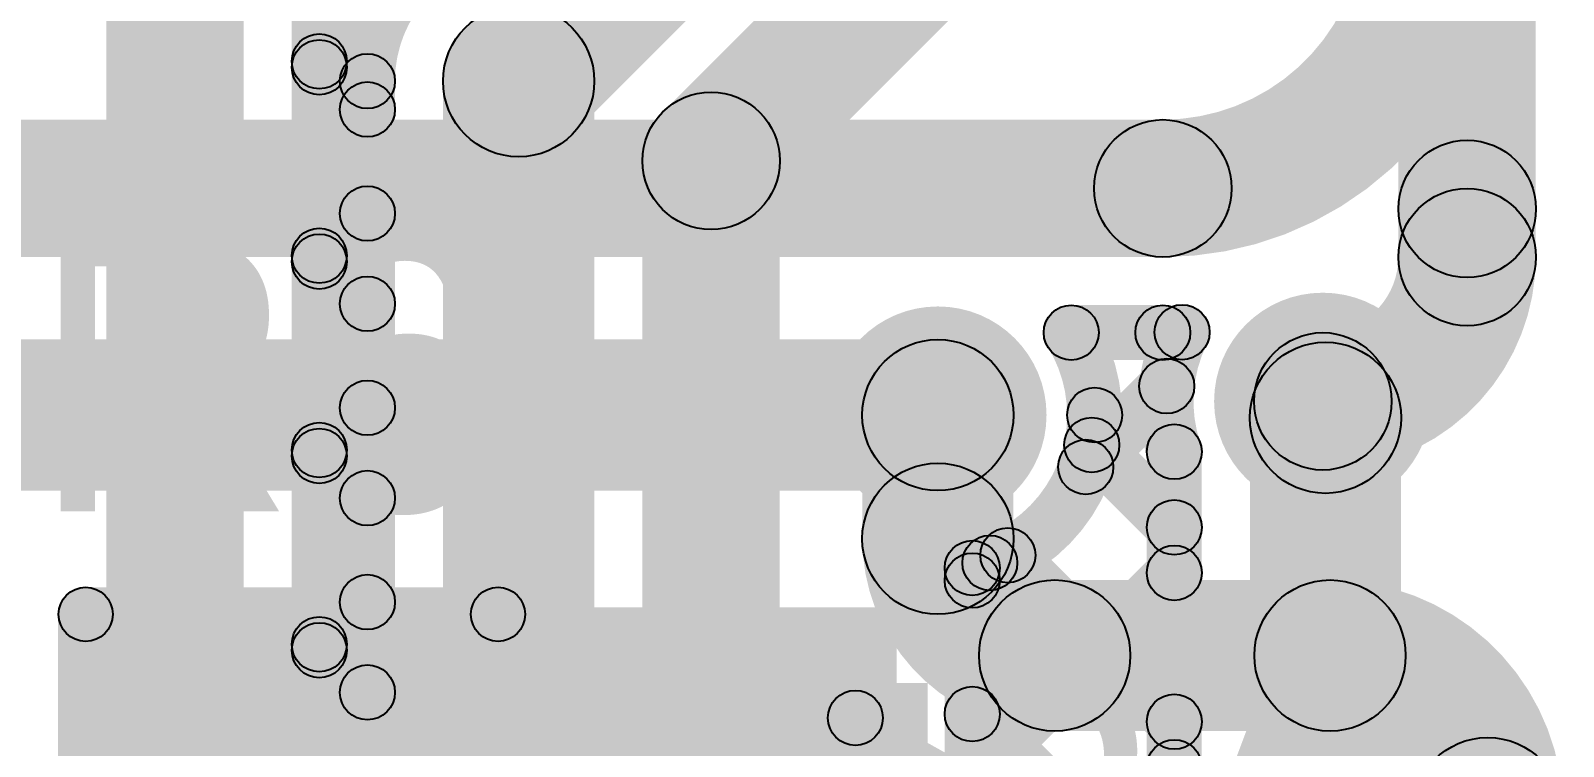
# Model space of a CAD drawing. Header units: millimetres. Extents: x -0.24 to 2.5, y 0 to 2.55.
# Drawn here: x 2.269 to 2.492, y 0.4048 to 0.509 of the extents above; entities that cross this region are included whole.
import ezdxf

# ---------------------------------------------------------------- set-up
doc = ezdxf.new("R2010")
doc.units = ezdxf.units.MM
doc.header["$MEASUREMENT"] = 0
for name, color, linetype in [('BottomLayer', 5, 'Continuous'), ('BottomSolder', 6, 'Continuous'), ('TopLayer', 1, 'Continuous'), ('TopOverlay', 2, 'Continuous'), ('TopPaste', 8, 'Continuous'), ('TopSolder', 216, 'Continuous'), ('ViaHoleLayer', 16, 'Continuous')]:
    doc.layers.add(name, color=color, linetype=linetype)

# ---------------------------------------------------------------- blocks, each defined once
blk = doc.blocks.new('RES_0805_84')
at = {"layer": 'TopLayer'}
for points in [[(-0.06, 0.025), (-0.02, 0.025), (-0.02, -0.025), (-0.06, -0.025)], [(0.02, 0.025), (0.06, 0.025), (0.06, -0.025), (0.02, -0.025)]]:
    blk.add_hatch(color=1, dxfattribs=at).paths.add_polyline_path(points)
at = {"layer": 'TopOverlay'}
h = blk.add_hatch(color=2, dxfattribs=at)
edge = h.paths.add_edge_path()
edge.add_arc((-0.065, 0.03), 0.003937, 0, 360)
h = blk.add_hatch(color=2, dxfattribs=at)
edge = h.paths.add_edge_path()
edge.add_arc((-0.065, 0.03), 0.003937, 0, 360)
for points in [[(0.065, 0.033937), (0.065, 0.026063), (-0.065, 0.026063), (-0.065, 0.033937)], [(-0.061063, -0.03), (-0.068937, -0.03), (-0.068937, 0.03), (-0.061063, 0.03)], [(0.068937, -0.03), (0.061063, -0.03), (0.061063, 0.03), (0.068937, 0.03)], [(0.065, -0.026063), (0.065, -0.033937), (-0.065, -0.033937), (-0.065, -0.026063)]]:
    blk.add_hatch(color=2, dxfattribs=at).paths.add_polyline_path(points)
h = blk.add_hatch(color=2, dxfattribs=at)
edge = h.paths.add_edge_path()
edge.add_arc((0.065, 0.03), 0.003937, 0, 360)
h = blk.add_hatch(color=2, dxfattribs=at)
edge = h.paths.add_edge_path()
edge.add_arc((0.065, 0.03), 0.003937, 0, 360)
h = blk.add_hatch(color=2, dxfattribs=at)
edge = h.paths.add_edge_path()
edge.add_arc((-0.065, -0.03), 0.003937, 0, 360)
h = blk.add_hatch(color=2, dxfattribs=at)
edge = h.paths.add_edge_path()
edge.add_arc((-0.065, -0.03), 0.003937, 0, 360)
h = blk.add_hatch(color=2, dxfattribs=at)
edge = h.paths.add_edge_path()
edge.add_arc((0.065, -0.03), 0.003937, 0, 360)
h = blk.add_hatch(color=2, dxfattribs=at)
edge = h.paths.add_edge_path()
edge.add_arc((0.065, -0.03), 0.003937, 0, 360)
at = {"layer": 'TopPaste'}
for points in [[(-0.06, 0.025), (-0.02, 0.025), (-0.02, -0.025), (-0.06, -0.025)], [(0.02, 0.025), (0.06, 0.025), (0.06, -0.025), (0.02, -0.025)]]:
    blk.add_hatch(color=8, dxfattribs=at).paths.add_polyline_path(points)
at = {"layer": 'TopSolder'}
for points in [[(-0.064, 0.029), (-0.016, 0.029), (-0.016, -0.029), (-0.064, -0.029)], [(0.016, 0.029), (0.064, 0.029), (0.064, -0.029), (0.016, -0.029)]]:
    blk.add_hatch(color=216, dxfattribs=at).paths.add_polyline_path(points)
at = {"layer": 'TopOverlay'}
for centre in [(-0.065, 0.03), (-0.065, 0.03), (0.065, 0.03), (0.065, 0.03), (-0.065, -0.03), (-0.065, -0.03), (0.065, -0.03), (0.065, -0.03)]:
    blk.add_circle(centre, 0.003937, dxfattribs=at)

msp = doc.modelspace()

# ---------------------------------------------------------------- hatches: boundary and pattern name
at = {"layer": 'BottomLayer'}
for points in [[(2.488, 0.483), (2.468, 0.483), (2.468, 2.146), (2.488, 2.146)], [(2.34778, 0.49382), (2.33222, 0.50938), (2.41322, 0.59038), (2.42878, 0.57482)], [(2.37507, 0.48293), (2.36093, 0.49707), (2.44293, 0.57907), (2.45707, 0.56493)], [(2.3, 0.262), (2.28, 0.262), (2.28, 0.55), (2.3, 0.55)], [(2.315, 0.262), (2.307, 0.262), (2.307, 0.54109), (2.315, 0.54109)], [(2.31383, 0.50079), (2.30817, 0.50645), (2.32048, 0.51876), (2.32614, 0.5131)], [(2.30817, 0.50165), (2.31383, 0.50731), (2.32083, 0.50031), (2.31517, 0.49465)], [(2.322, 0.275), (2.314, 0.275), (2.314, 0.5016), (2.322, 0.5016)], [(2.351, 0.275), (2.329, 0.275), (2.329, 0.5016), (2.351, 0.5016)], [(2.378, 0.2374), (2.358, 0.2374), (2.358, 0.49), (2.378, 0.49)], [(2.31383, 0.47251), (2.30817, 0.47817), (2.31517, 0.48517), (2.32083, 0.47951)], [(2.488, 0.476), (2.468, 0.476), (2.468, 0.483), (2.488, 0.483)], [(2.30817, 0.47337), (2.31383, 0.47902), (2.32083, 0.47202), (2.31517, 0.46637)], [(2.31383, 0.44422), (2.30817, 0.44988), (2.31517, 0.45688), (2.32083, 0.45122)], [(2.412, 0.435), (2.39, 0.435), (2.39, 0.453), (2.412, 0.453)], [(2.30817, 0.44508), (2.31383, 0.45074), (2.32083, 0.44374), (2.31517, 0.43808)], [(2.31383, 0.41594), (2.30817, 0.4216), (2.31517, 0.4286), (2.32083, 0.42294)], [(2.418, 0.407), (2.418, 0.429), (2.45806, 0.429), (2.45806, 0.407)], [(2.30817, 0.4168), (2.31383, 0.42245), (2.32083, 0.41545), (2.31517, 0.4098)], [(2.393, 0.2374), (2.385, 0.2374), (2.385, 0.40892), (2.393, 0.40892)]]:
    msp.add_hatch(color=5, dxfattribs=at).paths.add_polyline_path(points)
h = msp.add_hatch(color=5, dxfattribs=at)
edge = h.paths.add_edge_path()
edge.add_arc((2.34, 0.5016), 0.011, 0, 360)
h = msp.add_hatch(color=5, dxfattribs=at)
edge = h.paths.add_edge_path()
edge.add_arc((2.34, 0.5016), 0.011, 0, 360)
h = msp.add_hatch(color=5, dxfattribs=at)
edge = h.paths.add_edge_path()
edge.add_arc((2.311, 0.50448), 0.004, 0, 360)
h = msp.add_hatch(color=5, dxfattribs=at)
edge = h.paths.add_edge_path()
edge.add_arc((2.311, 0.50362), 0.004, 0, 360)
h = msp.add_hatch(color=5, dxfattribs=at)
edge = h.paths.add_edge_path()
edge.add_arc((2.318, 0.5016), 0.004, 0, 360)
h = msp.add_hatch(color=5, dxfattribs=at)
edge = h.paths.add_edge_path()
edge.add_arc((2.318, 0.5016), 0.004, 0, 360)
h = msp.add_hatch(color=5, dxfattribs=at)
edge = h.paths.add_edge_path()
edge.add_arc((2.318, 0.5016), 0.004, 0, 360)
h = msp.add_hatch(color=5, dxfattribs=at)
edge = h.paths.add_edge_path()
edge.add_arc((2.318, 0.49748), 0.004, 0, 360)
h = msp.add_hatch(color=5, dxfattribs=at)
edge = h.paths.add_edge_path()
edge.add_arc((2.368, 0.49), 0.01, 0, 360)
h = msp.add_hatch(color=5, dxfattribs=at)
edge = h.paths.add_edge_path()
edge.add_arc((2.368, 0.49), 0.01, 0, 360)
h = msp.add_hatch(color=5, dxfattribs=at)
edge = h.paths.add_edge_path()
edge.add_arc((2.478, 0.483), 0.01, 0, 360)
h = msp.add_hatch(color=5, dxfattribs=at)
edge = h.paths.add_edge_path()
edge.add_arc((2.478, 0.483), 0.01, 0, 360)
h = msp.add_hatch(color=5, dxfattribs=at)
edge = h.paths.add_edge_path()
edge.add_arc((2.318, 0.48234), 0.004, 0, 360)
h = msp.add_hatch(color=5, dxfattribs=at)
edge = h.paths.add_edge_path()
edge.add_arc((2.478, 0.476), 0.01, 0, 360)
h = msp.add_hatch(color=5, dxfattribs=at)
edge = h.paths.add_edge_path()
edge.add_arc((2.478, 0.476), 0.01, 0, 360)
h = msp.add_hatch(color=5, dxfattribs=at)
edge = h.paths.add_edge_path()
edge.add_arc((2.311, 0.47619), 0.004, 0, 360)
h = msp.add_hatch(color=5, dxfattribs=at)
edge = h.paths.add_edge_path()
edge.add_arc((2.311, 0.47534), 0.004, 0, 360)
h = msp.add_hatch(color=5, dxfattribs=at)
edge = h.paths.add_edge_path()
edge.add_arc((2.318, 0.46919), 0.004, 0, 360)
h = msp.add_hatch(color=5, dxfattribs=at)
edge = h.paths.add_edge_path()
edge.add_arc((2.457, 0.455), 0.01181, 0, 360)
h = msp.add_hatch(color=5, dxfattribs=at)
edge = h.paths.add_edge_path()
edge.add_arc((2.401, 0.453), 0.01181, 0, 360)
h = msp.add_hatch(color=5, dxfattribs=at)
edge = h.paths.add_edge_path()
edge.add_arc((2.401, 0.453), 0.011, 0, 360)
h = msp.add_hatch(color=5, dxfattribs=at)
edge = h.paths.add_edge_path()
edge.add_arc((2.457, 0.455), 0.01, 0, 360)
h = msp.add_hatch(color=5, dxfattribs=at)
edge = h.paths.add_edge_path()
edge.add_arc((2.318, 0.45405), 0.004, 0, 360)
h = msp.add_hatch(color=5, dxfattribs=at)
edge = h.paths.add_edge_path()
edge.add_arc((2.311, 0.44791), 0.004, 0, 360)
h = msp.add_hatch(color=5, dxfattribs=at)
edge = h.paths.add_edge_path()
edge.add_arc((2.311, 0.44705), 0.004, 0, 360)
h = msp.add_hatch(color=5, dxfattribs=at)
edge = h.paths.add_edge_path()
edge.add_arc((2.401, 0.435), 0.011, 0, 360)
h = msp.add_hatch(color=5, dxfattribs=at)
edge = h.paths.add_edge_path()
edge.add_arc((2.401, 0.435), 0.011, 0, 360)
h = msp.add_hatch(color=5, dxfattribs=at)
edge = h.paths.add_edge_path()
edge.add_arc((2.318, 0.44091), 0.004, 0, 360)
h = msp.add_hatch(color=5, dxfattribs=at)
edge = h.paths.add_edge_path()
edge.add_arc((2.318, 0.42577), 0.004, 0, 360)
h = msp.add_hatch(color=5, dxfattribs=at)
edge = h.paths.add_edge_path()
edge.add_arc((2.418, 0.418), 0.011, 0, 360)
h = msp.add_hatch(color=5, dxfattribs=at)
edge = h.paths.add_edge_path()
edge.add_arc((2.418, 0.418), 0.011, 0, 360)
h = msp.add_hatch(color=5, dxfattribs=at)
edge = h.paths.add_edge_path()
edge.add_arc((2.45806, 0.418), 0.011, 0, 360)
h = msp.add_hatch(color=5, dxfattribs=at)
edge = h.paths.add_edge_path()
edge.add_arc((2.45806, 0.418), 0.011, 0, 360)
h = msp.add_hatch(color=5, dxfattribs=at)
edge = h.paths.add_edge_path()
edge.add_arc((2.311, 0.41963), 0.004, 0, 360)
h = msp.add_hatch(color=5, dxfattribs=at)
edge = h.paths.add_edge_path()
edge.add_arc((2.311, 0.41877), 0.004, 0, 360)
h = msp.add_hatch(color=5, dxfattribs=at)
edge = h.paths.add_edge_path()
edge.add_arc((2.318, 0.41263), 0.004, 0, 360)
h = msp.add_hatch(color=5, dxfattribs=at)
edge = h.paths.add_edge_path()
edge.add_arc((2.389, 0.40892), 0.004, 0, 360)
h = msp.add_hatch(color=5, dxfattribs=at)
edge = h.paths.add_edge_path()
edge.add_arc((2.389, 0.40892), 0.004, 0, 360)
h = msp.add_hatch(color=5, dxfattribs=at)
edge = h.paths.add_edge_path()
edge.add_arc((2.481, 0.39506), 0.011, 0, 360)
h = msp.add_hatch(color=5, dxfattribs=at)
edge = h.paths.add_edge_path()
edge.add_arc((2.481, 0.39506), 0.011, 0, 360)
at = {"layer": 'BottomSolder'}
h = msp.add_hatch(color=6, dxfattribs=at)
edge = h.paths.add_edge_path()
edge.add_arc((2.457, 0.455), 0.01581, 0, 360)
h = msp.add_hatch(color=6, dxfattribs=at)
edge = h.paths.add_edge_path()
edge.add_arc((2.401, 0.453), 0.01581, 0, 360)
at = {"layer": 'TopLayer'}
for points in [[(2.074, 0.476), (2.074, 0.496), (2.43373, 0.496), (2.43373, 0.476)], [(2.4204, 0.461), (2.4204, 0.469), (2.43373, 0.469), (2.43373, 0.461)], [(2.246, 0.442), (2.246, 0.464), (2.401, 0.464), (2.401, 0.442)], [(2.42535, 0.44261), (2.41969, 0.44826), (2.43147, 0.46004), (2.43712, 0.45438)], [(2.42056, 0.44583), (2.42622, 0.45148), (2.43823, 0.43947), (2.43257, 0.43382)], [(2.4684, 0.33718), (2.4464, 0.33718), (2.4464, 0.4526), (2.4684, 0.4526)], [(2.4394, 0.37023), (2.4314, 0.37023), (2.4314, 0.44766), (2.4394, 0.44766)], [(2.40835, 0.42976), (2.41401, 0.43541), (2.43823, 0.41119), (2.43257, 0.40553)], [(2.40883, 0.42609), (2.40317, 0.43174), (2.40574, 0.43431), (2.41139, 0.42865)], [(2.40883, 0.3978), (2.40317, 0.40346), (2.43257, 0.43286), (2.43823, 0.4272)], [(2.41, 0.346), (2.402, 0.346), (2.402, 0.43074), (2.41, 0.43074)], [(2.273, 0.357), (2.395, 0.357), (2.395, 0.425), (2.273, 0.425)], [(2.40317, 0.40665), (2.40883, 0.41231), (2.43823, 0.38291), (2.43257, 0.37725)]]:
    msp.add_hatch(color=1, dxfattribs=at).paths.add_polyline_path(points)
h = msp.add_hatch(color=1, dxfattribs=at)
edge = h.paths.add_edge_path()
edge.add_arc((2.43373, 0.486), 0.01, 0, 360)
h = msp.add_hatch(color=1, dxfattribs=at)
edge = h.paths.add_edge_path()
edge.add_arc((2.43373, 0.486), 0.01, 0, 360)
h = msp.add_hatch(color=1, dxfattribs=at)
edge = h.paths.add_edge_path()
edge.add_arc((2.4204, 0.465), 0.004, 0, 360)
h = msp.add_hatch(color=1, dxfattribs=at)
edge = h.paths.add_edge_path()
edge.add_arc((2.4204, 0.465), 0.004, 0, 360)
h = msp.add_hatch(color=1, dxfattribs=at)
edge = h.paths.add_edge_path()
edge.add_arc((2.43373, 0.465), 0.004, 0, 360)
h = msp.add_hatch(color=1, dxfattribs=at)
edge = h.paths.add_edge_path()
edge.add_arc((2.43653, 0.46506), 0.004, 0, 360)
h = msp.add_hatch(color=1, dxfattribs=at)
edge = h.paths.add_edge_path()
edge.add_arc((2.457, 0.455), 0.01181, 0, 360)
h = msp.add_hatch(color=1, dxfattribs=at)
edge = h.paths.add_edge_path()
edge.add_arc((2.401, 0.453), 0.01181, 0, 360)
h = msp.add_hatch(color=1, dxfattribs=at)
edge = h.paths.add_edge_path()
edge.add_arc((2.401, 0.453), 0.011, 0, 360)
h = msp.add_hatch(color=1, dxfattribs=at)
edge = h.paths.add_edge_path()
edge.add_arc((2.4574, 0.4526), 0.011, 0, 360)
h = msp.add_hatch(color=1, dxfattribs=at)
edge = h.paths.add_edge_path()
edge.add_arc((2.4343, 0.45721), 0.004, 0, 360)
h = msp.add_hatch(color=1, dxfattribs=at)
edge = h.paths.add_edge_path()
edge.add_arc((2.42381, 0.453), 0.004, 0, 360)
h = msp.add_hatch(color=1, dxfattribs=at)
edge = h.paths.add_edge_path()
edge.add_arc((2.42381, 0.453), 0.004, 0, 360)
h = msp.add_hatch(color=1, dxfattribs=at)
edge = h.paths.add_edge_path()
edge.add_arc((2.42339, 0.44865), 0.004, 0, 360)
h = msp.add_hatch(color=1, dxfattribs=at)
edge = h.paths.add_edge_path()
edge.add_arc((2.4354, 0.44766), 0.004, 0, 360)
h = msp.add_hatch(color=1, dxfattribs=at)
edge = h.paths.add_edge_path()
edge.add_arc((2.4354, 0.44766), 0.004, 0, 360)
h = msp.add_hatch(color=1, dxfattribs=at)
edge = h.paths.add_edge_path()
edge.add_arc((2.42252, 0.44544), 0.004, 0, 360)
h = msp.add_hatch(color=1, dxfattribs=at)
edge = h.paths.add_edge_path()
edge.add_arc((2.4354, 0.43665), 0.004, 0, 360)
h = msp.add_hatch(color=1, dxfattribs=at)
edge = h.paths.add_edge_path()
edge.add_arc((2.40856, 0.43148), 0.004, 0, 360)
h = msp.add_hatch(color=1, dxfattribs=at)
edge = h.paths.add_edge_path()
edge.add_arc((2.41118, 0.43259), 0.004, 0, 360)
h = msp.add_hatch(color=1, dxfattribs=at)
edge = h.paths.add_edge_path()
edge.add_arc((2.406, 0.43074), 0.004, 0, 360)
h = msp.add_hatch(color=1, dxfattribs=at)
edge = h.paths.add_edge_path()
edge.add_arc((2.406, 0.43074), 0.004, 0, 360)
h = msp.add_hatch(color=1, dxfattribs=at)
edge = h.paths.add_edge_path()
edge.add_arc((2.406, 0.42892), 0.004, 0, 360)
h = msp.add_hatch(color=1, dxfattribs=at)
edge = h.paths.add_edge_path()
edge.add_arc((2.4354, 0.43003), 0.004, 0, 360)
h = msp.add_hatch(color=1, dxfattribs=at)
edge = h.paths.add_edge_path()
edge.add_arc((2.406, 0.40948), 0.004, 0, 360)
h = msp.add_hatch(color=1, dxfattribs=at)
edge = h.paths.add_edge_path()
edge.add_arc((2.4354, 0.40836), 0.004, 0, 360)
h = msp.add_hatch(color=1, dxfattribs=at)
edge = h.paths.add_edge_path()
edge.add_arc((2.4354, 0.40175), 0.004, 0, 360)
at = {"layer": 'TopSolder'}
h = msp.add_hatch(color=216, dxfattribs=at)
edge = h.paths.add_edge_path()
edge.add_arc((2.457, 0.455), 0.01581, 0, 360)
h = msp.add_hatch(color=216, dxfattribs=at)
edge = h.paths.add_edge_path()
edge.add_arc((2.401, 0.453), 0.01581, 0, 360)
at = {"layer": 'ViaHoleLayer'}
h = msp.add_hatch(color=16, dxfattribs=at)
edge = h.paths.add_edge_path()
edge.add_arc((2.457, 0.455), 0.00787, 0, 360)
h = msp.add_hatch(color=16, dxfattribs=at)
edge = h.paths.add_edge_path()
edge.add_arc((2.401, 0.453), 0.00787, 0, 360)

# ---------------------------------------------------------------- linework, layer by layer
at = {"layer": 'BottomLayer'}
for points, const_width in [([(2.318, 0.5016, -0.199566), (2.32448, 0.51719)], 0.008), ([(2.318, 0.5016, -0.198912), (2.32444, 0.51715)], 0.008), ([(2.478, 0.476, -0.414214), (2.457, 0.455)], 0.02), ([(2.418, 0.418, -0.414214), (2.401, 0.435)], 0.022), ([(2.45806, 0.418, -0.414214), (2.481, 0.39506)], 0.022), ([(2.418, 0.396, -0.21273), (2.389, 0.40892)], 0.008)]:
    msp.add_lwpolyline(points, format="xyb", dxfattribs=dict(at, const_width=const_width))
for centre, radius in [((2.34, 0.5016), 0.011), ((2.34, 0.5016), 0.011), ((2.311, 0.50448), 0.004), ((2.311, 0.50362), 0.004), ((2.318, 0.5016), 0.004), ((2.318, 0.5016), 0.004), ((2.318, 0.5016), 0.004), ((2.318, 0.49748), 0.004), ((2.368, 0.49), 0.01), ((2.368, 0.49), 0.01), ((2.478, 0.483), 0.01), ((2.478, 0.483), 0.01), ((2.318, 0.48234), 0.004), ((2.478, 0.476), 0.01), ((2.478, 0.476), 0.01), ((2.311, 0.47619), 0.004), ((2.311, 0.47534), 0.004), ((2.318, 0.46919), 0.004), ((2.401, 0.453), 0.011), ((2.457, 0.455), 0.01), ((2.318, 0.45405), 0.004), ((2.311, 0.44791), 0.004), ((2.311, 0.44705), 0.004), ((2.318, 0.44091), 0.004), ((2.401, 0.435), 0.011), ((2.401, 0.435), 0.011), ((2.318, 0.42577), 0.004), ((2.418, 0.418), 0.011), ((2.418, 0.418), 0.011), ((2.45806, 0.418), 0.011), ((2.45806, 0.418), 0.011), ((2.311, 0.41963), 0.004), ((2.311, 0.41877), 0.004), ((2.318, 0.41263), 0.004), ((2.389, 0.40892), 0.004), ((2.389, 0.40892), 0.004), ((2.481, 0.39506), 0.011), ((2.481, 0.39506), 0.011)]:
    msp.add_circle(centre, radius, dxfattribs=at)
at = {"layer": 'TopLayer'}
for points, const_width in [([(2.473, 0.52527, -0.414214), (2.43373, 0.486)], 0.02), ([(2.4204, 0.465, -0.139383), (2.42381, 0.453)], 0.008), ([(2.4354, 0.44766, -0.198677), (2.43653, 0.46506)], 0.008), ([(2.42381, 0.453, -0.350873), (2.406, 0.43074)], 0.008)]:
    msp.add_lwpolyline(points, format="xyb", dxfattribs=dict(at, const_width=const_width))
for centre, radius in [((2.43373, 0.486), 0.01), ((2.43373, 0.486), 0.01), ((2.4204, 0.465), 0.004), ((2.4204, 0.465), 0.004), ((2.43373, 0.465), 0.004), ((2.43653, 0.46506), 0.004), ((2.401, 0.453), 0.011), ((2.4574, 0.4526), 0.011), ((2.4343, 0.45721), 0.004), ((2.42381, 0.453), 0.004), ((2.42381, 0.453), 0.004), ((2.42339, 0.44865), 0.004), ((2.4354, 0.44766), 0.004), ((2.4354, 0.44766), 0.004), ((2.42252, 0.44544), 0.004), ((2.4354, 0.43665), 0.004), ((2.40856, 0.43148), 0.004), ((2.41118, 0.43259), 0.004), ((2.406, 0.43074), 0.004), ((2.406, 0.43074), 0.004), ((2.406, 0.42892), 0.004), ((2.4354, 0.43003), 0.004), ((2.406, 0.40948), 0.004), ((2.4354, 0.40836), 0.004), ((2.4354, 0.40175), 0.004)]:
    msp.add_circle(centre, radius, dxfattribs=at)

# ---------------------------------------------------------------- block references
at = {"rotation": 270}
msp.add_blockref('RES_0805_84', (2.307, 0.359), dxfattribs=at)

# ---------------------------------------------------------------- texts
at = {"layer": 'TopOverlay'}
for s, p in [('R6', (2.269, 0.439)), ('U3A', (2.365, 0.374))]:
    msp.add_text(s, height=0.04, dxfattribs=at).set_placement(p)

doc.saveas('drawing.dxf')
